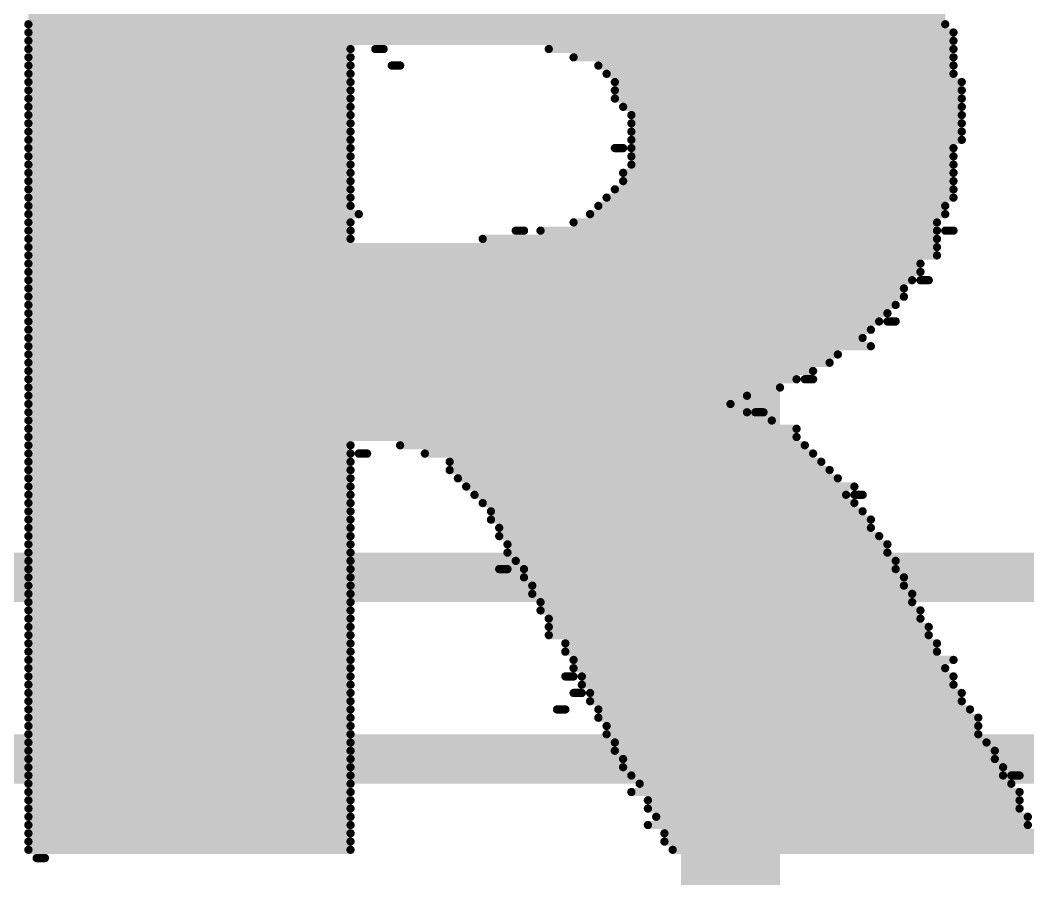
# Model space of a CAD drawing. Header units: millimetres. Extents: x -0.39 to 4.37, y -0.38 to 3.54.
# Drawn here: x 2.001 to 2.123, y 2.5595 to 2.6635 of the extents above; entities that cross this region are included whole.
import ezdxf

# ---------------------------------------------------------------- set-up
doc = ezdxf.new("R2010")
doc.units = ezdxf.units.MM
doc.header["$MEASUREMENT"] = 0
for name, color, linetype in [('BottomLayer', 5, 'Continuous'), ('TopLayer', 1, 'Continuous'), ('TopOverlay', 2, 'Continuous')]:
    doc.layers.add(name, color=color, linetype=linetype)

msp = doc.modelspace()

# ---------------------------------------------------------------- linework, layer by layer
at = {"layer": 'BottomLayer', "const_width": 0.006}
for points in [[(1.58, 2.596), (2.467, 2.596)], [(1.555, 2.574), (2.467, 2.574)]]:
    msp.add_lwpolyline(points, dxfattribs=at)
at = {"layer": 'TopLayer', "const_width": 0.012}
msp.add_lwpolyline([(2.087, 2.355), (2.087, 2.781)], dxfattribs=at)
at = {"layer": 'TopOverlay', "const_width": 0.001}
for points in [[(2.002, 2.664), (2.113, 2.664)], [(2.002, 2.663), (2.113, 2.663)], [(2.002, 2.662), (2.114, 2.662)], [(2.002, 2.661), (2.114, 2.661)], [(2.002, 2.66), (2.041, 2.66)], [(2.044, 2.66), (2.045, 2.66)], [(2.065, 2.66), (2.114, 2.66)], [(2.002, 2.659), (2.041, 2.659)], [(2.002, 2.658), (2.041, 2.658)], [(2.046, 2.658), (2.047, 2.658)], [(2.068, 2.659), (2.114, 2.659)], [(2.071, 2.658), (2.114, 2.658)], [(2.002, 2.657), (2.041, 2.657)], [(2.072, 2.657), (2.114, 2.657)], [(2.002, 2.656), (2.041, 2.656)], [(2.073, 2.656), (2.115, 2.656)], [(2.002, 2.655), (2.041, 2.655)], [(2.073, 2.655), (2.115, 2.655)], [(2.002, 2.654), (2.041, 2.654)], [(2.002, 2.653), (2.041, 2.653)], [(2.073, 2.654), (2.115, 2.654)], [(2.074, 2.653), (2.115, 2.653)], [(2.002, 2.652), (2.041, 2.652)], [(2.075, 2.652), (2.115, 2.652)], [(2.002, 2.651), (2.041, 2.651)], [(2.075, 2.651), (2.115, 2.651)], [(2.002, 2.65), (2.041, 2.65)], [(2.075, 2.65), (2.115, 2.65)], [(2.002, 2.649), (2.041, 2.649)], [(2.075, 2.649), (2.115, 2.649)], [(2.002, 2.648), (2.041, 2.648)], [(2.002, 2.647), (2.041, 2.647)], [(2.073, 2.648), (2.074, 2.648)], [(2.075, 2.648), (2.114, 2.648)], [(2.075, 2.647), (2.114, 2.647)], [(2.002, 2.646), (2.041, 2.646)], [(2.075, 2.646), (2.114, 2.646)], [(2.002, 2.645), (2.041, 2.645)], [(2.074, 2.645), (2.114, 2.645)], [(2.002, 2.644), (2.041, 2.644)], [(2.074, 2.644), (2.114, 2.644)], [(2.002, 2.643), (2.041, 2.643)], [(2.073, 2.643), (2.114, 2.643)], [(2.002, 2.642), (2.041, 2.642)], [(2.002, 2.641), (2.041, 2.641)], [(2.071, 2.641), (2.113, 2.641)], [(2.072, 2.642), (2.114, 2.642)], [(2.002, 2.64), (2.042, 2.64)], [(2.07, 2.64), (2.113, 2.64)], [(2.002, 2.639), (2.041, 2.639)], [(2.068, 2.639), (2.112, 2.639)], [(2.002, 2.638), (2.041, 2.638)], [(2.061, 2.638), (2.062, 2.638)], [(2.064, 2.638), (2.112, 2.638)], [(2.113, 2.638), (2.114, 2.638)], [(2.002, 2.637), (2.041, 2.637)], [(2.002, 2.636), (2.112, 2.636)], [(2.057, 2.637), (2.112, 2.637)], [(2.002, 2.635), (2.112, 2.635)], [(2.002, 2.634), (2.11, 2.634)], [(2.002, 2.633), (2.11, 2.633)], [(2.002, 2.632), (2.109, 2.632)], [(2.11, 2.632), (2.111, 2.632)], [(2.002, 2.631), (2.108, 2.631)], [(2.002, 2.63), (2.108, 2.63)], [(2.002, 2.629), (2.107, 2.629)], [(2.002, 2.628), (2.106, 2.628)], [(2.002, 2.627), (2.105, 2.627)], [(2.106, 2.627), (2.107, 2.627)], [(2.002, 2.626), (2.104, 2.626)], [(2.002, 2.625), (2.103, 2.625)], [(2.002, 2.624), (2.104, 2.624)], [(2.002, 2.623), (2.1, 2.623)], [(2.002, 2.622), (2.099, 2.622)], [(2.002, 2.621), (2.097, 2.621)], [(2.002, 2.62), (2.095, 2.62)], [(2.002, 2.619), (2.093, 2.619)], [(2.096, 2.62), (2.097, 2.62)], [(2.002, 2.618), (2.089, 2.618)], [(2.002, 2.617), (2.087, 2.617)], [(2.002, 2.616), (2.089, 2.616)], [(2.09, 2.616), (2.091, 2.616)], [(2.002, 2.615), (2.092, 2.615)], [(2.002, 2.614), (2.095, 2.614)], [(2.002, 2.613), (2.095, 2.613)], [(2.002, 2.612), (2.041, 2.612)], [(2.047, 2.612), (2.096, 2.612)], [(2.002, 2.611), (2.041, 2.611)], [(2.042, 2.611), (2.043, 2.611)], [(2.05, 2.611), (2.097, 2.611)], [(2.002, 2.61), (2.041, 2.61)], [(2.053, 2.61), (2.098, 2.61)], [(2.002, 2.609), (2.041, 2.609)], [(2.002, 2.608), (2.041, 2.608)], [(2.053, 2.609), (2.099, 2.609)], [(2.054, 2.608), (2.1, 2.608)], [(2.002, 2.607), (2.041, 2.607)], [(2.055, 2.607), (2.102, 2.607)], [(2.002, 2.606), (2.041, 2.606)], [(2.056, 2.606), (2.101, 2.606)], [(2.102, 2.606), (2.103, 2.606)], [(2.002, 2.605), (2.041, 2.605)], [(2.057, 2.605), (2.102, 2.605)], [(2.002, 2.604), (2.041, 2.604)], [(2.002, 2.603), (2.041, 2.603)], [(2.058, 2.604), (2.103, 2.604)], [(2.058, 2.603), (2.104, 2.603)], [(2.002, 2.602), (2.041, 2.602)], [(2.059, 2.602), (2.104, 2.602)], [(2.002, 2.601), (2.041, 2.601)], [(2.059, 2.601), (2.105, 2.601)], [(2.002, 2.6), (2.041, 2.6)], [(2.06, 2.6), (2.106, 2.6)], [(2.002, 2.599), (2.041, 2.599)], [(2.06, 2.599), (2.106, 2.599)], [(2.002, 2.598), (2.041, 2.598)], [(2.002, 2.597), (2.041, 2.597)], [(2.059, 2.597), (2.06, 2.597)], [(2.061, 2.598), (2.107, 2.598)], [(2.062, 2.597), (2.107, 2.597)], [(2.002, 2.596), (2.041, 2.596)], [(2.062, 2.596), (2.108, 2.596)], [(2.002, 2.595), (2.041, 2.595)], [(2.063, 2.595), (2.108, 2.595)], [(2.002, 2.594), (2.041, 2.594)], [(2.063, 2.594), (2.109, 2.594)], [(2.002, 2.593), (2.041, 2.593)], [(2.002, 2.592), (2.041, 2.592)], [(2.064, 2.593), (2.109, 2.593)], [(2.064, 2.592), (2.11, 2.592)], [(2.002, 2.591), (2.041, 2.591)], [(2.065, 2.591), (2.11, 2.591)], [(2.002, 2.59), (2.041, 2.59)], [(2.065, 2.59), (2.111, 2.59)], [(2.002, 2.589), (2.041, 2.589)], [(2.065, 2.589), (2.111, 2.589)], [(2.002, 2.588), (2.041, 2.588)], [(2.067, 2.588), (2.112, 2.588)], [(2.002, 2.587), (2.041, 2.587)], [(2.002, 2.586), (2.041, 2.586)], [(2.067, 2.587), (2.112, 2.587)], [(2.068, 2.586), (2.114, 2.586)], [(2.002, 2.585), (2.041, 2.585)], [(2.068, 2.585), (2.113, 2.585)], [(2.002, 2.584), (2.041, 2.584)], [(2.067, 2.584), (2.068, 2.584)], [(2.069, 2.584), (2.114, 2.584)], [(2.002, 2.583), (2.041, 2.583)], [(2.069, 2.583), (2.114, 2.583)], [(2.002, 2.582), (2.041, 2.582)], [(2.068, 2.582), (2.069, 2.582)], [(2.07, 2.582), (2.115, 2.582)], [(2.002, 2.581), (2.041, 2.581)], [(2.002, 2.58), (2.041, 2.58)], [(2.066, 2.58), (2.067, 2.58)], [(2.07, 2.581), (2.115, 2.581)], [(2.071, 2.58), (2.116, 2.58)], [(2.002, 2.579), (2.041, 2.579)], [(2.071, 2.579), (2.117, 2.579)], [(2.002, 2.578), (2.041, 2.578)], [(2.072, 2.578), (2.117, 2.578)], [(2.002, 2.577), (2.041, 2.577)], [(2.072, 2.577), (2.117, 2.577)], [(2.002, 2.576), (2.041, 2.576)], [(2.002, 2.575), (2.041, 2.575)], [(2.073, 2.576), (2.118, 2.576)], [(2.073, 2.575), (2.119, 2.575)], [(2.002, 2.574), (2.041, 2.574)], [(2.074, 2.574), (2.119, 2.574)], [(2.002, 2.573), (2.041, 2.573)], [(2.074, 2.573), (2.12, 2.573)], [(2.002, 2.572), (2.041, 2.572)], [(2.075, 2.572), (2.12, 2.572)], [(2.121, 2.572), (2.122, 2.572)], [(2.002, 2.571), (2.041, 2.571)], [(2.076, 2.571), (2.121, 2.571)], [(2.002, 2.57), (2.041, 2.57)], [(2.002, 2.569), (2.041, 2.569)], [(2.075, 2.57), (2.122, 2.57)], [(2.077, 2.569), (2.122, 2.569)], [(2.002, 2.568), (2.041, 2.568)], [(2.077, 2.568), (2.122, 2.568)], [(2.002, 2.567), (2.041, 2.567)], [(2.078, 2.567), (2.123, 2.567)], [(2.002, 2.566), (2.041, 2.566)], [(2.077, 2.566), (2.123, 2.566)], [(2.002, 2.565), (2.041, 2.565)], [(2.002, 2.564), (2.041, 2.564)], [(2.079, 2.565), (2.124, 2.565)], [(2.079, 2.564), (2.124, 2.564)], [(2.002, 2.563), (2.041, 2.563)], [(2.08, 2.563), (2.124, 2.563)], [(2.003, 2.562), (2.004, 2.562)]]:
    msp.add_lwpolyline(points, dxfattribs=at)
at = {"layer": 'TopOverlay', "const_width": 0.0005}
for points in [[(2.00175, 2.663, 1), (2.00225, 2.663, 1)], [(2.11275, 2.663, 1), (2.11325, 2.663, 1)], [(2.00175, 2.662, 1), (2.00225, 2.662, 1)], [(2.11375, 2.662, 1), (2.11425, 2.662, 1)], [(2.00175, 2.661, 1), (2.00225, 2.661, 1)], [(2.11375, 2.661, 1), (2.11425, 2.661, 1)], [(2.00175, 2.66, 1), (2.00225, 2.66, 1)], [(2.04075, 2.66, 1), (2.04125, 2.66, 1)], [(2.04375, 2.66, 1), (2.04425, 2.66, 1)], [(2.04475, 2.66, 1), (2.04525, 2.66, 1)], [(2.06475, 2.66, 1), (2.06525, 2.66, 1)], [(2.11375, 2.66, 1), (2.11425, 2.66, 1)], [(2.00175, 2.659, 1), (2.00225, 2.659, 1)], [(2.00175, 2.658, 1), (2.00225, 2.658, 1)], [(2.04075, 2.659, 1), (2.04125, 2.659, 1)], [(2.04075, 2.658, 1), (2.04125, 2.658, 1)], [(2.04575, 2.658, 1), (2.04625, 2.658, 1)], [(2.04675, 2.658, 1), (2.04725, 2.658, 1)], [(2.06775, 2.659, 1), (2.06825, 2.659, 1)], [(2.07075, 2.658, 1), (2.07125, 2.658, 1)], [(2.11375, 2.659, 1), (2.11425, 2.659, 1)], [(2.11375, 2.658, 1), (2.11425, 2.658, 1)], [(2.00175, 2.657, 1), (2.00225, 2.657, 1)], [(2.04075, 2.657, 1), (2.04125, 2.657, 1)], [(2.07175, 2.657, 1), (2.07225, 2.657, 1)], [(2.11375, 2.657, 1), (2.11425, 2.657, 1)], [(2.00175, 2.656, 1), (2.00225, 2.656, 1)], [(2.04075, 2.656, 1), (2.04125, 2.656, 1)], [(2.07275, 2.656, 1), (2.07325, 2.656, 1)], [(2.11475, 2.656, 1), (2.11525, 2.656, 1)], [(2.00175, 2.655, 1), (2.00225, 2.655, 1)], [(2.04075, 2.655, 1), (2.04125, 2.655, 1)], [(2.07275, 2.655, 1), (2.07325, 2.655, 1)], [(2.11475, 2.655, 1), (2.11525, 2.655, 1)], [(2.00175, 2.654, 1), (2.00225, 2.654, 1)], [(2.00175, 2.653, 1), (2.00225, 2.653, 1)], [(2.04075, 2.654, 1), (2.04125, 2.654, 1)], [(2.04075, 2.653, 1), (2.04125, 2.653, 1)], [(2.07275, 2.654, 1), (2.07325, 2.654, 1)], [(2.07375, 2.653, 1), (2.07425, 2.653, 1)], [(2.11475, 2.654, 1), (2.11525, 2.654, 1)], [(2.11475, 2.653, 1), (2.11525, 2.653, 1)], [(2.00175, 2.652, 1), (2.00225, 2.652, 1)], [(2.04075, 2.652, 1), (2.04125, 2.652, 1)], [(2.07475, 2.652, 1), (2.07525, 2.652, 1)], [(2.11475, 2.652, 1), (2.11525, 2.652, 1)], [(2.00175, 2.651, 1), (2.00225, 2.651, 1)], [(2.04075, 2.651, 1), (2.04125, 2.651, 1)], [(2.07475, 2.651, 1), (2.07525, 2.651, 1)], [(2.11475, 2.651, 1), (2.11525, 2.651, 1)], [(2.00175, 2.65, 1), (2.00225, 2.65, 1)], [(2.04075, 2.65, 1), (2.04125, 2.65, 1)], [(2.07475, 2.65, 1), (2.07525, 2.65, 1)], [(2.11475, 2.65, 1), (2.11525, 2.65, 1)], [(2.00175, 2.649, 1), (2.00225, 2.649, 1)], [(2.04075, 2.649, 1), (2.04125, 2.649, 1)], [(2.07475, 2.649, 1), (2.07525, 2.649, 1)], [(2.11475, 2.649, 1), (2.11525, 2.649, 1)], [(2.00175, 2.648, 1), (2.00225, 2.648, 1)], [(2.00175, 2.647, 1), (2.00225, 2.647, 1)], [(2.04075, 2.648, 1), (2.04125, 2.648, 1)], [(2.04075, 2.647, 1), (2.04125, 2.647, 1)], [(2.07275, 2.648, 1), (2.07325, 2.648, 1)], [(2.07375, 2.648, 1), (2.07425, 2.648, 1)], [(2.07475, 2.648, 1), (2.07525, 2.648, 1)], [(2.07475, 2.647, 1), (2.07525, 2.647, 1)], [(2.11375, 2.648, 1), (2.11425, 2.648, 1)], [(2.11375, 2.647, 1), (2.11425, 2.647, 1)], [(2.00175, 2.646, 1), (2.00225, 2.646, 1)], [(2.04075, 2.646, 1), (2.04125, 2.646, 1)], [(2.07475, 2.646, 1), (2.07525, 2.646, 1)], [(2.11375, 2.646, 1), (2.11425, 2.646, 1)], [(2.00175, 2.645, 1), (2.00225, 2.645, 1)], [(2.04075, 2.645, 1), (2.04125, 2.645, 1)], [(2.07375, 2.645, 1), (2.07425, 2.645, 1)], [(2.11375, 2.645, 1), (2.11425, 2.645, 1)], [(2.00175, 2.644, 1), (2.00225, 2.644, 1)], [(2.04075, 2.644, 1), (2.04125, 2.644, 1)], [(2.07375, 2.644, 1), (2.07425, 2.644, 1)], [(2.11375, 2.644, 1), (2.11425, 2.644, 1)], [(2.00175, 2.643, 1), (2.00225, 2.643, 1)], [(2.04075, 2.643, 1), (2.04125, 2.643, 1)], [(2.07275, 2.643, 1), (2.07325, 2.643, 1)], [(2.11375, 2.643, 1), (2.11425, 2.643, 1)], [(2.00175, 2.642, 1), (2.00225, 2.642, 1)], [(2.00175, 2.641, 1), (2.00225, 2.641, 1)], [(2.04075, 2.642, 1), (2.04125, 2.642, 1)], [(2.04075, 2.641, 1), (2.04125, 2.641, 1)], [(2.07075, 2.641, 1), (2.07125, 2.641, 1)], [(2.07175, 2.642, 1), (2.07225, 2.642, 1)], [(2.11275, 2.641, 1), (2.11325, 2.641, 1)], [(2.11375, 2.642, 1), (2.11425, 2.642, 1)], [(2.00175, 2.64, 1), (2.00225, 2.64, 1)], [(2.04175, 2.64, 1), (2.04225, 2.64, 1)], [(2.06975, 2.64, 1), (2.07025, 2.64, 1)], [(2.11275, 2.64, 1), (2.11325, 2.64, 1)], [(2.00175, 2.639, 1), (2.00225, 2.639, 1)], [(2.04075, 2.639, 1), (2.04125, 2.639, 1)], [(2.06775, 2.639, 1), (2.06825, 2.639, 1)], [(2.11175, 2.639, 1), (2.11225, 2.639, 1)], [(2.00175, 2.638, 1), (2.00225, 2.638, 1)], [(2.04075, 2.638, 1), (2.04125, 2.638, 1)], [(2.06075, 2.638, 1), (2.06125, 2.638, 1)], [(2.06175, 2.638, 1), (2.06225, 2.638, 1)], [(2.06375, 2.638, 1), (2.06425, 2.638, 1)], [(2.11175, 2.638, 1), (2.11225, 2.638, 1)], [(2.11275, 2.638, 1), (2.11325, 2.638, 1)], [(2.11375, 2.638, 1), (2.11425, 2.638, 1)], [(2.00175, 2.637, 1), (2.00225, 2.637, 1)], [(2.00175, 2.636, 1), (2.00225, 2.636, 1)], [(2.04075, 2.637, 1), (2.04125, 2.637, 1)], [(2.05675, 2.637, 1), (2.05725, 2.637, 1)], [(2.11175, 2.637, 1), (2.11225, 2.637, 1)], [(2.11175, 2.636, 1), (2.11225, 2.636, 1)], [(2.00175, 2.635, 1), (2.00225, 2.635, 1)], [(2.11175, 2.635, 1), (2.11225, 2.635, 1)], [(2.00175, 2.634, 1), (2.00225, 2.634, 1)], [(2.10975, 2.634, 1), (2.11025, 2.634, 1)], [(2.00175, 2.633, 1), (2.00225, 2.633, 1)], [(2.10975, 2.633, 1), (2.11025, 2.633, 1)], [(2.00175, 2.632, 1), (2.00225, 2.632, 1)], [(2.10875, 2.632, 1), (2.10925, 2.632, 1)], [(2.10975, 2.632, 1), (2.11025, 2.632, 1)], [(2.11075, 2.632, 1), (2.11125, 2.632, 1)], [(2.00175, 2.631, 1), (2.00225, 2.631, 1)], [(2.00175, 2.63, 1), (2.00225, 2.63, 1)], [(2.10775, 2.631, 1), (2.10825, 2.631, 1)], [(2.10775, 2.63, 1), (2.10825, 2.63, 1)], [(2.00175, 2.629, 1), (2.00225, 2.629, 1)], [(2.10675, 2.629, 1), (2.10725, 2.629, 1)], [(2.00175, 2.628, 1), (2.00225, 2.628, 1)], [(2.10575, 2.628, 1), (2.10625, 2.628, 1)], [(2.00175, 2.627, 1), (2.00225, 2.627, 1)], [(2.10475, 2.627, 1), (2.10525, 2.627, 1)], [(2.10575, 2.627, 1), (2.10625, 2.627, 1)], [(2.10675, 2.627, 1), (2.10725, 2.627, 1)], [(2.00175, 2.626, 1), (2.00225, 2.626, 1)], [(2.00175, 2.625, 1), (2.00225, 2.625, 1)], [(2.10275, 2.625, 1), (2.10325, 2.625, 1)], [(2.10375, 2.626, 1), (2.10425, 2.626, 1)], [(2.00175, 2.624, 1), (2.00225, 2.624, 1)], [(2.10375, 2.624, 1), (2.10425, 2.624, 1)], [(2.00175, 2.623, 1), (2.00225, 2.623, 1)], [(2.09975, 2.623, 1), (2.10025, 2.623, 1)], [(2.00175, 2.622, 1), (2.00225, 2.622, 1)], [(2.09875, 2.622, 1), (2.09925, 2.622, 1)], [(2.00175, 2.621, 1), (2.00225, 2.621, 1)], [(2.09675, 2.621, 1), (2.09725, 2.621, 1)], [(2.00175, 2.62, 1), (2.00225, 2.62, 1)], [(2.00175, 2.619, 1), (2.00225, 2.619, 1)], [(2.09275, 2.619, 1), (2.09325, 2.619, 1)], [(2.09475, 2.62, 1), (2.09525, 2.62, 1)], [(2.09575, 2.62, 1), (2.09625, 2.62, 1)], [(2.09675, 2.62, 1), (2.09725, 2.62, 1)], [(2.00175, 2.618, 1), (2.00225, 2.618, 1)], [(2.08875, 2.618, 1), (2.08925, 2.618, 1)], [(2.00175, 2.617, 1), (2.00225, 2.617, 1)], [(2.08675, 2.617, 1), (2.08725, 2.617, 1)], [(2.00175, 2.616, 1), (2.00225, 2.616, 1)], [(2.08875, 2.616, 1), (2.08925, 2.616, 1)], [(2.08975, 2.616, 1), (2.09025, 2.616, 1)], [(2.09075, 2.616, 1), (2.09125, 2.616, 1)], [(2.00175, 2.615, 1), (2.00225, 2.615, 1)], [(2.00175, 2.614, 1), (2.00225, 2.614, 1)], [(2.09175, 2.615, 1), (2.09225, 2.615, 1)], [(2.09475, 2.614, 1), (2.09525, 2.614, 1)], [(2.00175, 2.613, 1), (2.00225, 2.613, 1)], [(2.09475, 2.613, 1), (2.09525, 2.613, 1)], [(2.00175, 2.612, 1), (2.00225, 2.612, 1)], [(2.04075, 2.612, 1), (2.04125, 2.612, 1)], [(2.04675, 2.612, 1), (2.04725, 2.612, 1)], [(2.09575, 2.612, 1), (2.09625, 2.612, 1)], [(2.00175, 2.611, 1), (2.00225, 2.611, 1)], [(2.04075, 2.611, 1), (2.04125, 2.611, 1)], [(2.04175, 2.611, 1), (2.04225, 2.611, 1)], [(2.04275, 2.611, 1), (2.04325, 2.611, 1)], [(2.04975, 2.611, 1), (2.05025, 2.611, 1)], [(2.09675, 2.611, 1), (2.09725, 2.611, 1)], [(2.00175, 2.61, 1), (2.00225, 2.61, 1)], [(2.04075, 2.61, 1), (2.04125, 2.61, 1)], [(2.05275, 2.61, 1), (2.05325, 2.61, 1)], [(2.09775, 2.61, 1), (2.09825, 2.61, 1)], [(2.00175, 2.609, 1), (2.00225, 2.609, 1)], [(2.00175, 2.608, 1), (2.00225, 2.608, 1)], [(2.04075, 2.609, 1), (2.04125, 2.609, 1)], [(2.04075, 2.608, 1), (2.04125, 2.608, 1)], [(2.05275, 2.609, 1), (2.05325, 2.609, 1)], [(2.05375, 2.608, 1), (2.05425, 2.608, 1)], [(2.09875, 2.609, 1), (2.09925, 2.609, 1)], [(2.09975, 2.608, 1), (2.10025, 2.608, 1)], [(2.00175, 2.607, 1), (2.00225, 2.607, 1)], [(2.04075, 2.607, 1), (2.04125, 2.607, 1)], [(2.05475, 2.607, 1), (2.05525, 2.607, 1)], [(2.10175, 2.607, 1), (2.10225, 2.607, 1)], [(2.00175, 2.606, 1), (2.00225, 2.606, 1)], [(2.04075, 2.606, 1), (2.04125, 2.606, 1)], [(2.05575, 2.606, 1), (2.05625, 2.606, 1)], [(2.10075, 2.606, 1), (2.10125, 2.606, 1)], [(2.10175, 2.606, 1), (2.10225, 2.606, 1)], [(2.10275, 2.606, 1), (2.10325, 2.606, 1)], [(2.00175, 2.605, 1), (2.00225, 2.605, 1)], [(2.04075, 2.605, 1), (2.04125, 2.605, 1)], [(2.05675, 2.605, 1), (2.05725, 2.605, 1)], [(2.10175, 2.605, 1), (2.10225, 2.605, 1)], [(2.00175, 2.604, 1), (2.00225, 2.604, 1)], [(2.00175, 2.603, 1), (2.00225, 2.603, 1)], [(2.04075, 2.604, 1), (2.04125, 2.604, 1)], [(2.04075, 2.603, 1), (2.04125, 2.603, 1)], [(2.05775, 2.604, 1), (2.05825, 2.604, 1)], [(2.05775, 2.603, 1), (2.05825, 2.603, 1)], [(2.10275, 2.604, 1), (2.10325, 2.604, 1)], [(2.10375, 2.603, 1), (2.10425, 2.603, 1)], [(2.00175, 2.602, 1), (2.00225, 2.602, 1)], [(2.04075, 2.602, 1), (2.04125, 2.602, 1)], [(2.05875, 2.602, 1), (2.05925, 2.602, 1)], [(2.10375, 2.602, 1), (2.10425, 2.602, 1)], [(2.00175, 2.601, 1), (2.00225, 2.601, 1)], [(2.04075, 2.601, 1), (2.04125, 2.601, 1)], [(2.05875, 2.601, 1), (2.05925, 2.601, 1)], [(2.10475, 2.601, 1), (2.10525, 2.601, 1)], [(2.00175, 2.6, 1), (2.00225, 2.6, 1)], [(2.04075, 2.6, 1), (2.04125, 2.6, 1)], [(2.05975, 2.6, 1), (2.06025, 2.6, 1)], [(2.10575, 2.6, 1), (2.10625, 2.6, 1)], [(2.00175, 2.599, 1), (2.00225, 2.599, 1)], [(2.04075, 2.599, 1), (2.04125, 2.599, 1)], [(2.05975, 2.599, 1), (2.06025, 2.599, 1)], [(2.10575, 2.599, 1), (2.10625, 2.599, 1)], [(2.00175, 2.598, 1), (2.00225, 2.598, 1)], [(2.00175, 2.597, 1), (2.00225, 2.597, 1)], [(2.04075, 2.598, 1), (2.04125, 2.598, 1)], [(2.04075, 2.597, 1), (2.04125, 2.597, 1)], [(2.05875, 2.597, 1), (2.05925, 2.597, 1)], [(2.05975, 2.597, 1), (2.06025, 2.597, 1)], [(2.06075, 2.598, 1), (2.06125, 2.598, 1)], [(2.06175, 2.597, 1), (2.06225, 2.597, 1)], [(2.10675, 2.598, 1), (2.10725, 2.598, 1)], [(2.10675, 2.597, 1), (2.10725, 2.597, 1)], [(2.00175, 2.596, 1), (2.00225, 2.596, 1)], [(2.04075, 2.596, 1), (2.04125, 2.596, 1)], [(2.06175, 2.596, 1), (2.06225, 2.596, 1)], [(2.10775, 2.596, 1), (2.10825, 2.596, 1)], [(2.00175, 2.595, 1), (2.00225, 2.595, 1)], [(2.04075, 2.595, 1), (2.04125, 2.595, 1)], [(2.06275, 2.595, 1), (2.06325, 2.595, 1)], [(2.10775, 2.595, 1), (2.10825, 2.595, 1)], [(2.00175, 2.594, 1), (2.00225, 2.594, 1)], [(2.04075, 2.594, 1), (2.04125, 2.594, 1)], [(2.06275, 2.594, 1), (2.06325, 2.594, 1)], [(2.10875, 2.594, 1), (2.10925, 2.594, 1)], [(2.00175, 2.593, 1), (2.00225, 2.593, 1)], [(2.00175, 2.592, 1), (2.00225, 2.592, 1)], [(2.04075, 2.593, 1), (2.04125, 2.593, 1)], [(2.04075, 2.592, 1), (2.04125, 2.592, 1)], [(2.06375, 2.593, 1), (2.06425, 2.593, 1)], [(2.06375, 2.592, 1), (2.06425, 2.592, 1)], [(2.10875, 2.593, 1), (2.10925, 2.593, 1)], [(2.10975, 2.592, 1), (2.11025, 2.592, 1)], [(2.00175, 2.591, 1), (2.00225, 2.591, 1)], [(2.04075, 2.591, 1), (2.04125, 2.591, 1)], [(2.06475, 2.591, 1), (2.06525, 2.591, 1)], [(2.10975, 2.591, 1), (2.11025, 2.591, 1)], [(2.00175, 2.59, 1), (2.00225, 2.59, 1)], [(2.04075, 2.59, 1), (2.04125, 2.59, 1)], [(2.06475, 2.59, 1), (2.06525, 2.59, 1)], [(2.11075, 2.59, 1), (2.11125, 2.59, 1)], [(2.00175, 2.589, 1), (2.00225, 2.589, 1)], [(2.04075, 2.589, 1), (2.04125, 2.589, 1)], [(2.06475, 2.589, 1), (2.06525, 2.589, 1)], [(2.11075, 2.589, 1), (2.11125, 2.589, 1)], [(2.00175, 2.588, 1), (2.00225, 2.588, 1)], [(2.04075, 2.588, 1), (2.04125, 2.588, 1)], [(2.06675, 2.588, 1), (2.06725, 2.588, 1)], [(2.11175, 2.588, 1), (2.11225, 2.588, 1)], [(2.00175, 2.587, 1), (2.00225, 2.587, 1)], [(2.00175, 2.586, 1), (2.00225, 2.586, 1)], [(2.04075, 2.587, 1), (2.04125, 2.587, 1)], [(2.04075, 2.586, 1), (2.04125, 2.586, 1)], [(2.06675, 2.587, 1), (2.06725, 2.587, 1)], [(2.06775, 2.586, 1), (2.06825, 2.586, 1)], [(2.11175, 2.587, 1), (2.11225, 2.587, 1)], [(2.11375, 2.586, 1), (2.11425, 2.586, 1)], [(2.00175, 2.585, 1), (2.00225, 2.585, 1)], [(2.04075, 2.585, 1), (2.04125, 2.585, 1)], [(2.06775, 2.585, 1), (2.06825, 2.585, 1)], [(2.11275, 2.585, 1), (2.11325, 2.585, 1)], [(2.00175, 2.584, 1), (2.00225, 2.584, 1)], [(2.04075, 2.584, 1), (2.04125, 2.584, 1)], [(2.06675, 2.584, 1), (2.06725, 2.584, 1)], [(2.06775, 2.584, 1), (2.06825, 2.584, 1)], [(2.06875, 2.584, 1), (2.06925, 2.584, 1)], [(2.11375, 2.584, 1), (2.11425, 2.584, 1)], [(2.00175, 2.583, 1), (2.00225, 2.583, 1)], [(2.04075, 2.583, 1), (2.04125, 2.583, 1)], [(2.06875, 2.583, 1), (2.06925, 2.583, 1)], [(2.11375, 2.583, 1), (2.11425, 2.583, 1)], [(2.00175, 2.582, 1), (2.00225, 2.582, 1)], [(2.04075, 2.582, 1), (2.04125, 2.582, 1)], [(2.06775, 2.582, 1), (2.06825, 2.582, 1)], [(2.06875, 2.582, 1), (2.06925, 2.582, 1)], [(2.06975, 2.582, 1), (2.07025, 2.582, 1)], [(2.11475, 2.582, 1), (2.11525, 2.582, 1)], [(2.00175, 2.581, 1), (2.00225, 2.581, 1)], [(2.00175, 2.58, 1), (2.00225, 2.58, 1)], [(2.04075, 2.581, 1), (2.04125, 2.581, 1)], [(2.04075, 2.58, 1), (2.04125, 2.58, 1)], [(2.06575, 2.58, 1), (2.06625, 2.58, 1)], [(2.06675, 2.58, 1), (2.06725, 2.58, 1)], [(2.06975, 2.581, 1), (2.07025, 2.581, 1)], [(2.07075, 2.58, 1), (2.07125, 2.58, 1)], [(2.11475, 2.581, 1), (2.11525, 2.581, 1)], [(2.11575, 2.58, 1), (2.11625, 2.58, 1)], [(2.00175, 2.579, 1), (2.00225, 2.579, 1)], [(2.04075, 2.579, 1), (2.04125, 2.579, 1)], [(2.07075, 2.579, 1), (2.07125, 2.579, 1)], [(2.11675, 2.579, 1), (2.11725, 2.579, 1)], [(2.00175, 2.578, 1), (2.00225, 2.578, 1)], [(2.04075, 2.578, 1), (2.04125, 2.578, 1)], [(2.07175, 2.578, 1), (2.07225, 2.578, 1)], [(2.11675, 2.578, 1), (2.11725, 2.578, 1)], [(2.00175, 2.577, 1), (2.00225, 2.577, 1)], [(2.04075, 2.577, 1), (2.04125, 2.577, 1)], [(2.07175, 2.577, 1), (2.07225, 2.577, 1)], [(2.11675, 2.577, 1), (2.11725, 2.577, 1)], [(2.00175, 2.576, 1), (2.00225, 2.576, 1)], [(2.00175, 2.575, 1), (2.00225, 2.575, 1)], [(2.04075, 2.576, 1), (2.04125, 2.576, 1)], [(2.04075, 2.575, 1), (2.04125, 2.575, 1)], [(2.07275, 2.576, 1), (2.07325, 2.576, 1)], [(2.07275, 2.575, 1), (2.07325, 2.575, 1)], [(2.11775, 2.576, 1), (2.11825, 2.576, 1)], [(2.11875, 2.575, 1), (2.11925, 2.575, 1)], [(2.00175, 2.574, 1), (2.00225, 2.574, 1)], [(2.04075, 2.574, 1), (2.04125, 2.574, 1)], [(2.07375, 2.574, 1), (2.07425, 2.574, 1)], [(2.11875, 2.574, 1), (2.11925, 2.574, 1)], [(2.00175, 2.573, 1), (2.00225, 2.573, 1)], [(2.04075, 2.573, 1), (2.04125, 2.573, 1)], [(2.07375, 2.573, 1), (2.07425, 2.573, 1)], [(2.11975, 2.573, 1), (2.12025, 2.573, 1)], [(2.00175, 2.572, 1), (2.00225, 2.572, 1)], [(2.04075, 2.572, 1), (2.04125, 2.572, 1)], [(2.07475, 2.572, 1), (2.07525, 2.572, 1)], [(2.11975, 2.572, 1), (2.12025, 2.572, 1)], [(2.12075, 2.572, 1), (2.12125, 2.572, 1)], [(2.12175, 2.572, 1), (2.12225, 2.572, 1)], [(2.00175, 2.571, 1), (2.00225, 2.571, 1)], [(2.04075, 2.571, 1), (2.04125, 2.571, 1)], [(2.07575, 2.571, 1), (2.07625, 2.571, 1)], [(2.12075, 2.571, 1), (2.12125, 2.571, 1)], [(2.00175, 2.57, 1), (2.00225, 2.57, 1)], [(2.00175, 2.569, 1), (2.00225, 2.569, 1)], [(2.04075, 2.57, 1), (2.04125, 2.57, 1)], [(2.04075, 2.569, 1), (2.04125, 2.569, 1)], [(2.07475, 2.57, 1), (2.07525, 2.57, 1)], [(2.07675, 2.569, 1), (2.07725, 2.569, 1)], [(2.12175, 2.57, 1), (2.12225, 2.57, 1)], [(2.12175, 2.569, 1), (2.12225, 2.569, 1)], [(2.00175, 2.568, 1), (2.00225, 2.568, 1)], [(2.04075, 2.568, 1), (2.04125, 2.568, 1)], [(2.07675, 2.568, 1), (2.07725, 2.568, 1)], [(2.12175, 2.568, 1), (2.12225, 2.568, 1)], [(2.00175, 2.567, 1), (2.00225, 2.567, 1)], [(2.04075, 2.567, 1), (2.04125, 2.567, 1)], [(2.07775, 2.567, 1), (2.07825, 2.567, 1)], [(2.12275, 2.567, 1), (2.12325, 2.567, 1)], [(2.00175, 2.566, 1), (2.00225, 2.566, 1)], [(2.04075, 2.566, 1), (2.04125, 2.566, 1)], [(2.07675, 2.566, 1), (2.07725, 2.566, 1)], [(2.12275, 2.566, 1), (2.12325, 2.566, 1)], [(2.00175, 2.565, 1), (2.00225, 2.565, 1)], [(2.00175, 2.564, 1), (2.00225, 2.564, 1)], [(2.04075, 2.565, 1), (2.04125, 2.565, 1)], [(2.04075, 2.564, 1), (2.04125, 2.564, 1)], [(2.07875, 2.565, 1), (2.07925, 2.565, 1)], [(2.07875, 2.564, 1), (2.07925, 2.564, 1)], [(2.00175, 2.563, 1), (2.00225, 2.563, 1)], [(2.04075, 2.563, 1), (2.04125, 2.563, 1)], [(2.07975, 2.563, 1), (2.08025, 2.563, 1)], [(2.00275, 2.562, 1), (2.00325, 2.562, 1)], [(2.00375, 2.562, 1), (2.00425, 2.562, 1)]]:
    msp.add_lwpolyline(points, format="xyb", close=True, dxfattribs=at)

doc.saveas('drawing.dxf')
